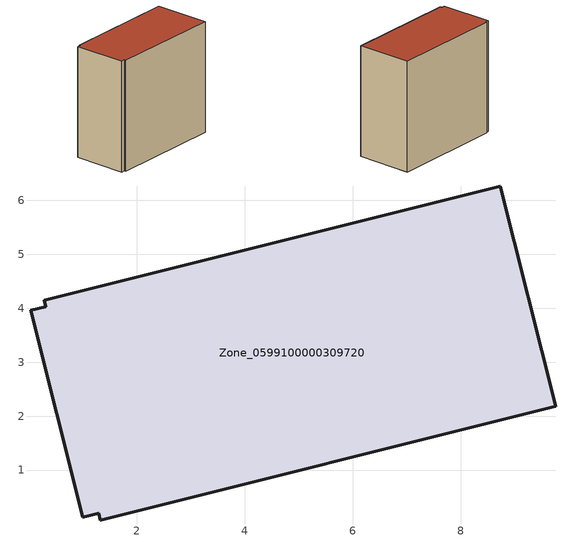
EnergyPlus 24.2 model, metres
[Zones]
Zone_0599100000309720
 floor ground (C_G): 1.32,0.07 1.29,0.2 0.99,0.13 0.03,3.96 0.31,4.03 0.28,4.15 8.74,6.27 9.77,2.19 z0
 wall outside (C_F): 0.03,3.96 0.99,0.13 1.29,0.2 1.32,0.07 9.77,2.19 8.74,6.27 0.28,4.15 0.31,4.03 0.03,3.96 z0:8.44
 roof outside (C_R): 0.99,0.13 1.29,0.2 1.32,0.07 9.77,2.19 8.74,6.27 0.28,4.15 0.31,4.03 0.03,3.96 z8.44
[BUILDING]
Pand.0599100000309720: North Axis=0; Terrain=City; Loads Convergence Tolerance Value=0.04; Temperature Convergence Tolerance Value=0.4; Solar Distribution=FullExterior; Maximum Number of Warmup Days=25; Minimum Number of Warmup Days=1
[Site:Location]
Rotterdam.The.Hague.AP_ZH_NLD Design_Conditions: Latitude=51.96; Longitude=4.45; Time Zone=1; Elevation=-4.5
[SITE:GROUNDTEMPERATURE:BUILDINGSURFACE]
18, 18, 18, 18, 18, 18, 18, 18, 18, 18, 18, 18
[MATERIAL] Thermal Absorptance=0.9; Solar Absorptance=0.7; Visible Absorptance=0.7
Name | Roughness | Thickness | Conductivity | Density | Specific Heat
G.TI.1992-2005 | MediumSmooth | 0.15 | 0.06 | 540 | 1210
F.TI.1992-2005 | Rough | 0.3 | 0.12 | 1920 | 840
R.TI.1992-2005 | MediumRough | 0.2 | 0.08 | 1500 | 1000
[CONSTRUCTION]
C_G: G.TI.1992-2005
C_F: F.TI.1992-2005
C_R: R.TI.1992-2005
[ZONE]
Zone_0599100000309720: Type=1; Multiplier=1; Ceiling Height=Autocalculate; Volume=Autocalculate; Floor Area=autocalculate; Part of Total Floor Area=Yes
[ZONEINFILTRATION:DESIGNFLOWRATE]
Infil_Zone_0599100000309720: Zone or ZoneList or Space or SpaceList=Zone_0599100000309720; Schedule=AlwaysOn; Design Flow Rate Calculation Method=Flow/Area; Flow Rate per Floor Area=0.0015; Constant Term Coefficient=1; Temperature Term Coefficient=0; Velocity Term Coefficient=0; Velocity Squared Term Coefficient=0
[HVACTEMPLATE:ZONE:IDEALLOADSAIRSYSTEM]
Zone_0599100000309720: Maximum Heating Supply Air Temperature=50; Minimum Cooling Supply Air Temperature=13; Maximum Heating Supply Air Humidity Ratio=0.0156; Minimum Cooling Supply Air Humidity Ratio=0.0077; Heating Limit=NoLimit; Cooling Limit=NoLimit; Dehumidification Control Type=ConstantSensibleHeatRatio; Cooling Sensible Heat Ratio=0.7; Dehumidification Setpoint=60; Humidification Control Type=None; Humidification Setpoint=30; Outdoor Air Method=None; Outdoor Air Flow Rate per Person=0.00944; Outdoor Air Flow Rate per Zone Floor Area=0; Outdoor Air Flow Rate per Zone=0; Demand Controlled Ventilation Type=None; Outdoor Air Economizer Type=NoEconomizer; Heat Recovery Type=None; Sensible Heat Recovery Effectiveness=0.7; Latent Heat Recovery Effectiveness=0.65
[ZONECONTROL:THERMOSTAT]
ThermostatControl_Zone_0599100000309720: Zone or ZoneList=Zone_0599100000309720; Control Type Schedule=DualSetpointControlType; Control 1=Thermostat_Zone_0599100000309720; Temperature Difference Between Cutout And Setpoint=0
[THERMOSTATSETPOINT:DUALSETPOINT]
Thermostat_Zone_0599100000309720: Heating Setpoint Temperature Schedule=HeatingSetpoint_Zone_0599100000309720; Cooling Setpoint Temperature Schedule=CoolingSetpoint_Zone_0599100000309720
[SCHEDULE:COMPACT]
HeatingSetpoint_Zone_0599100000309720: Through: 12/31, For: AllDays, Until: 24:00, 21
CoolingSetpoint_Zone_0599100000309720: Through: 12/31, For: AllDays, Until: 24:00, 24
DualSetpointControlType: Through: 12/31, For: AllDays, Until: 24:00, 4
AlwaysOn: Through: 12/31, For: AllDays, Until: 24:00, 1
